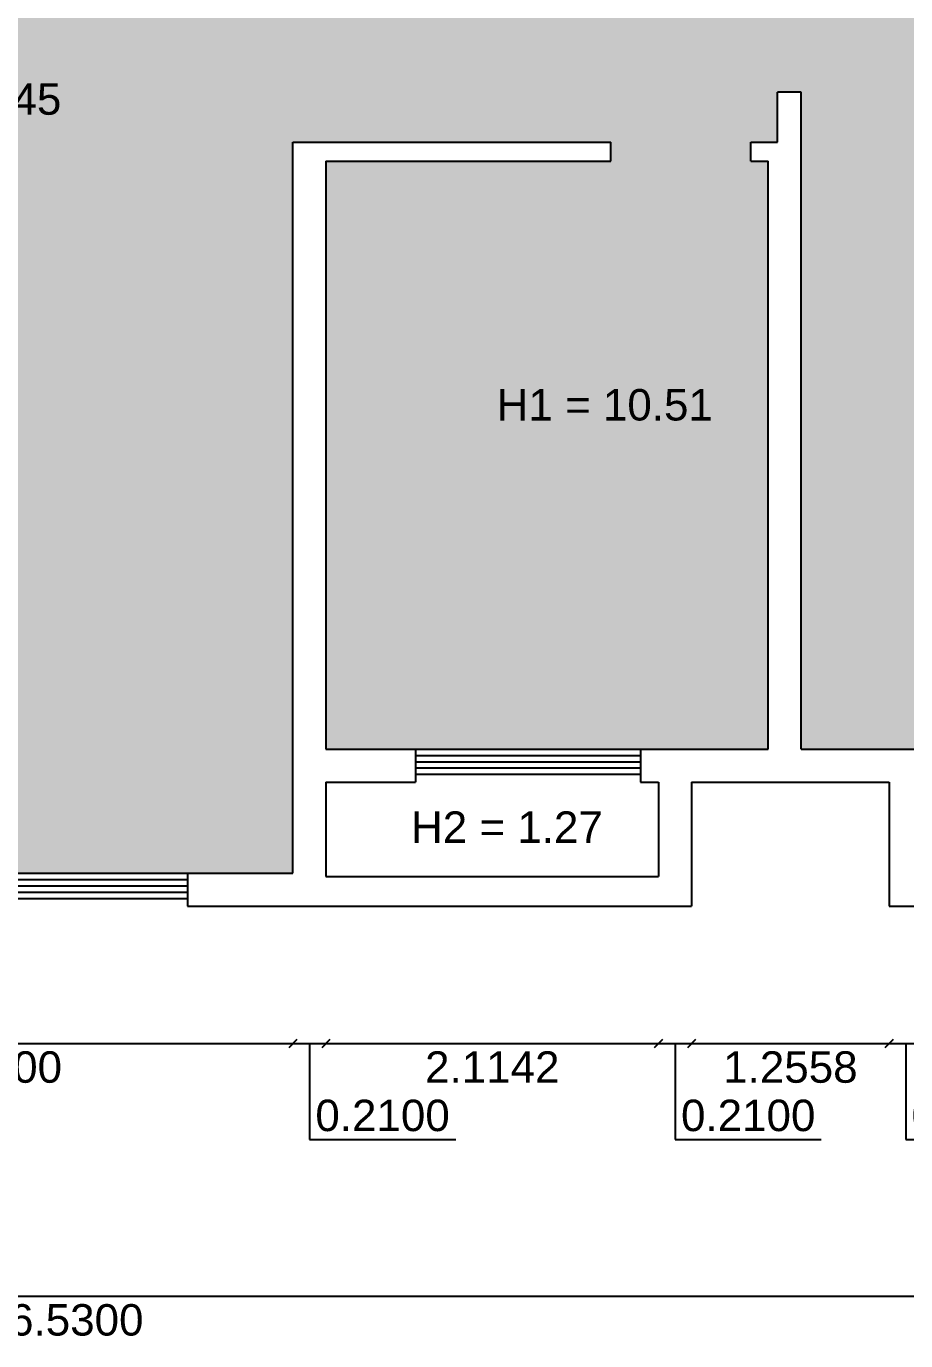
# Model space of a CAD drawing. Header units: inches. Extents: x 2.9 to 27.9, y 12.5 to 28.3.
# Drawn here: x 15.66 to 21.25, y 12.49 to 20.86 of the extents above; entities that cross this region are included whole.
import ezdxf

# ---------------------------------------------------------------- set-up
doc = ezdxf.new("R2010")
doc.units = ezdxf.units.IN
doc.header["$MEASUREMENT"] = 0
doc.styles.get("Standard").update_dxf_attribs({"font": 'Arial.ttf'})
doc.dimstyles.get("Standard").update_dxf_attribs({"dimtxt": 0.2, "dimasz": 0.05, "dimexe": 0.18, "dimexo": 0.0625, "dimgap": 0.05, "dimtad": 2, "dimtoh": 1, "dimdec": 4, "dimzin": 0, "dimdsep": 46, "dimtxsty": 'Standard', "dimblk": 'OBLIQUE', "dimblk1": 'OBLIQUE', "dimblk2": 'OBLIQUE', "dimcen": 0, "dimse1": 1, "dimse2": 1, "dimadec": 0, "dimazin": 0, "dimtfac": 1, "dimtdec": 4, "dimtofl": 0, "dimtmove": 1, "dimatfit": 3, "dimldrblk": 'OBLIQUE', "dimfxl": 1, "dimtolj": 1, "dimtzin": 0, "dimarcsym": 0})

# ---------------------------------------------------------------- blocks, each defined once
blk = doc.blocks.new('_Oblique')
at = {"color": 0, "linetype": 'ByBlock', "lineweight": -2}
blk.add_line((-0.5, -0.5), (0.5, 0.5), dxfattribs=at)
blk = doc.blocks.new('*D104')
at = {"color": 0, "lineweight": -2, "transparency": 16777216}
blk.add_line((25.3142, 20.0278), (25.3142, 21.418), dxfattribs=at).dxf.unprotected_set("ltscale", 0)
at = {"layer": 'Defpoints', "color": 0}
for p in [(20.4353, 21.418), (25.3142, 21.418), (23.9553, 20.0278)]:
    blk.add_point(p, dxfattribs=at).dxf.unprotected_set("ltscale", 0)
at = {"color": 0, "lineweight": -2, "transparency": 16777216, "xscale": 0.05, "yscale": 0.05, "zscale": 0.05}
for p, rotation in [((25.3142, 21.418), 90), ((25.3142, 20.0278), 270)]:
    blk.add_blockref('_Oblique', p, dxfattribs=dict(at, rotation=rotation)).dxf.unprotected_set("ltscale", 0)
at = {"color": 0, "transparency": 16777216, "insert": (25.4655, 20.7229), "char_height": 0.2, "attachment_point": 5, "rotation": 90}
blk.add_mtext('\\A1;1.3901', dxfattribs=at).dxf.unprotected_set("ltscale", 0)
blk = doc.blocks.new('*D142')
at = {"color": 0, "lineweight": -2, "transparency": 16777216}
blk.add_line((13.5653, 14.3855), (17.3553, 14.3855), dxfattribs=at).dxf.unprotected_set("ltscale", 0)
at = {"layer": 'Defpoints', "color": 0}
for p in [(13.5653, 15.468), (17.3553, 15.468), (17.3553, 14.3855)]:
    blk.add_point(p, dxfattribs=at).dxf.unprotected_set("ltscale", 0)
at = {"color": 0, "lineweight": -2, "transparency": 16777216, "xscale": 0.05, "yscale": 0.05, "zscale": 0.05, "rotation": 180}
blk.add_blockref('_Oblique', (13.5653, 14.3855), dxfattribs=at).dxf.unprotected_set("ltscale", 0)
at = {"color": 0, "lineweight": -2, "transparency": 16777216, "xscale": 0.05, "yscale": 0.05, "zscale": 0.05}
blk.add_blockref('_Oblique', (17.3553, 14.3855), dxfattribs=at).dxf.unprotected_set("ltscale", 0)
at = {"color": 0, "transparency": 16777216, "insert": (15.4603, 14.2341), "char_height": 0.2, "attachment_point": 5}
blk.add_mtext('\\A1;3.7900', dxfattribs=at).dxf.unprotected_set("ltscale", 0)
blk = doc.blocks.new('*D143')
at = {"color": 0, "lineweight": -2, "transparency": 16777216}
for p, q in [((17.3553, 14.3855), (17.5653, 14.3855)), ((17.4603, 14.3855), (17.4603, 13.775)), ((17.4603, 13.775), (18.3898, 13.775))]:
    blk.add_line(p, q, dxfattribs=at).dxf.unprotected_set("ltscale", 0)
at = {"layer": 'Defpoints', "color": 0}
for p in [(17.3553, 15.468), (17.5653, 15.4478), (17.5653, 14.3855)]:
    blk.add_point(p, dxfattribs=at).dxf.unprotected_set("ltscale", 0)
at = {"color": 0, "lineweight": -2, "transparency": 16777216, "xscale": 0.05, "yscale": 0.05, "zscale": 0.05, "rotation": 180}
blk.add_blockref('_Oblique', (17.3553, 14.3855), dxfattribs=at).dxf.unprotected_set("ltscale", 0)
at = {"color": 0, "lineweight": -2, "transparency": 16777216, "xscale": 0.05, "yscale": 0.05, "zscale": 0.05}
blk.add_blockref('_Oblique', (17.5653, 14.3855), dxfattribs=at).dxf.unprotected_set("ltscale", 0)
at = {"color": 0, "transparency": 16777216, "insert": (17.925, 13.9264), "char_height": 0.2, "attachment_point": 5}
blk.add_mtext('\\A1;0.2100', dxfattribs=at).dxf.unprotected_set("ltscale", 0)
blk = doc.blocks.new('*D144')
at = {"color": 0, "lineweight": -2, "transparency": 16777216}
blk.add_line((17.5653, 14.3855), (19.6796, 14.3855), dxfattribs=at).dxf.unprotected_set("ltscale", 0)
at = {"layer": 'Defpoints', "color": 0}
for p in [(17.5653, 15.4478), (19.6796, 15.4478), (19.6796, 14.3855)]:
    blk.add_point(p, dxfattribs=at).dxf.unprotected_set("ltscale", 0)
at = {"color": 0, "lineweight": -2, "transparency": 16777216, "xscale": 0.05, "yscale": 0.05, "zscale": 0.05, "rotation": 180}
blk.add_blockref('_Oblique', (17.5653, 14.3855), dxfattribs=at).dxf.unprotected_set("ltscale", 0)
at = {"color": 0, "lineweight": -2, "transparency": 16777216, "xscale": 0.05, "yscale": 0.05, "zscale": 0.05}
blk.add_blockref('_Oblique', (19.6796, 14.3855), dxfattribs=at).dxf.unprotected_set("ltscale", 0)
at = {"color": 0, "transparency": 16777216, "insert": (18.6224, 14.2355), "char_height": 0.2, "attachment_point": 5}
blk.add_mtext('\\A1;2.1142', dxfattribs=at).dxf.unprotected_set("ltscale", 0)
blk = doc.blocks.new('*D145')
at = {"color": 0, "lineweight": -2, "transparency": 16777216}
for p, q in [((19.6796, 14.3855), (19.8896, 14.3855)), ((19.7846, 14.3855), (19.7846, 13.775)), ((19.7846, 13.775), (20.714, 13.775))]:
    blk.add_line(p, q, dxfattribs=at).dxf.unprotected_set("ltscale", 0)
at = {"layer": 'Defpoints', "color": 0}
for p in [(19.6796, 15.4478), (19.8896, 15.258), (19.8896, 14.3855)]:
    blk.add_point(p, dxfattribs=at).dxf.unprotected_set("ltscale", 0)
at = {"color": 0, "lineweight": -2, "transparency": 16777216, "xscale": 0.05, "yscale": 0.05, "zscale": 0.05, "rotation": 180}
blk.add_blockref('_Oblique', (19.6796, 14.3855), dxfattribs=at).dxf.unprotected_set("ltscale", 0)
at = {"color": 0, "lineweight": -2, "transparency": 16777216, "xscale": 0.05, "yscale": 0.05, "zscale": 0.05}
blk.add_blockref('_Oblique', (19.8896, 14.3855), dxfattribs=at).dxf.unprotected_set("ltscale", 0)
at = {"color": 0, "transparency": 16777216, "insert": (20.2493, 13.9264), "char_height": 0.2, "attachment_point": 5}
blk.add_mtext('\\A1;0.2100', dxfattribs=at).dxf.unprotected_set("ltscale", 0)
blk = doc.blocks.new('*D146')
at = {"color": 0, "lineweight": -2, "transparency": 16777216}
blk.add_line((19.8896, 14.3855), (21.1453, 14.3855), dxfattribs=at).dxf.unprotected_set("ltscale", 0)
at = {"layer": 'Defpoints', "color": 0}
for p in [(19.8896, 15.258), (21.1453, 15.2578), (21.1453, 14.3855)]:
    blk.add_point(p, dxfattribs=at).dxf.unprotected_set("ltscale", 0)
at = {"color": 0, "lineweight": -2, "transparency": 16777216, "xscale": 0.05, "yscale": 0.05, "zscale": 0.05, "rotation": 180}
blk.add_blockref('_Oblique', (19.8896, 14.3855), dxfattribs=at).dxf.unprotected_set("ltscale", 0)
at = {"color": 0, "lineweight": -2, "transparency": 16777216, "xscale": 0.05, "yscale": 0.05, "zscale": 0.05}
blk.add_blockref('_Oblique', (21.1453, 14.3855), dxfattribs=at).dxf.unprotected_set("ltscale", 0)
at = {"color": 0, "transparency": 16777216, "insert": (20.5174, 14.2341), "char_height": 0.2, "attachment_point": 5}
blk.add_mtext('\\A1;1.2558', dxfattribs=at).dxf.unprotected_set("ltscale", 0)
blk = doc.blocks.new('*D147')
at = {"color": 0, "lineweight": -2, "transparency": 16777216}
for p, q in [((21.1453, 14.3855), (21.3553, 14.3855)), ((21.2503, 14.3855), (21.2503, 13.775)), ((21.2503, 13.775), (22.1798, 13.775))]:
    blk.add_line(p, q, dxfattribs=at).dxf.unprotected_set("ltscale", 0)
at = {"layer": 'Defpoints', "color": 0}
for p in [(21.3553, 15.4678), (21.1453, 15.2578), (21.3553, 14.3855)]:
    blk.add_point(p, dxfattribs=at).dxf.unprotected_set("ltscale", 0)
at = {"color": 0, "lineweight": -2, "transparency": 16777216, "xscale": 0.05, "yscale": 0.05, "zscale": 0.05, "rotation": 180}
blk.add_blockref('_Oblique', (21.1453, 14.3855), dxfattribs=at).dxf.unprotected_set("ltscale", 0)
at = {"color": 0, "lineweight": -2, "transparency": 16777216, "xscale": 0.05, "yscale": 0.05, "zscale": 0.05}
blk.add_blockref('_Oblique', (21.3553, 14.3855), dxfattribs=at).dxf.unprotected_set("ltscale", 0)
at = {"color": 0, "transparency": 16777216, "insert": (21.715, 13.9264), "char_height": 0.2, "attachment_point": 5}
blk.add_mtext('\\A1;0.2100', dxfattribs=at).dxf.unprotected_set("ltscale", 0)
blk = doc.blocks.new('*D111')
at = {"color": 0, "lineweight": -2, "transparency": 16777216}
blk.add_line((7.6353, 12.7771), (24.1653, 12.7771), dxfattribs=at).dxf.unprotected_set("ltscale", 0)
at = {"layer": 'Defpoints', "color": 0}
for p in [(7.6353, 15.258), (24.1653, 15.2578), (24.1653, 12.7771)]:
    blk.add_point(p, dxfattribs=at).dxf.unprotected_set("ltscale", 0)
at = {"color": 0, "lineweight": -2, "transparency": 16777216, "xscale": 0.05, "yscale": 0.05, "zscale": 0.05, "rotation": 180}
blk.add_blockref('_Oblique', (7.6353, 12.7771), dxfattribs=at).dxf.unprotected_set("ltscale", 0)
at = {"color": 0, "lineweight": -2, "transparency": 16777216, "xscale": 0.05, "yscale": 0.05, "zscale": 0.05}
blk.add_blockref('_Oblique', (24.1653, 12.7771), dxfattribs=at).dxf.unprotected_set("ltscale", 0)
at = {"color": 0, "transparency": 16777216, "insert": (15.9003, 12.6257), "char_height": 0.2, "attachment_point": 5}
blk.add_mtext('\\A1;16.5300', dxfattribs=at).dxf.unprotected_set("ltscale", 0)
blk = doc.blocks.new('*D116')
at = {"color": 0, "lineweight": -2, "transparency": 16777216}
blk.add_line((25.3142, 20.0278), (25.3142, 21.418), dxfattribs=at).dxf.unprotected_set("ltscale", 0)
at = {"layer": 'Defpoints', "color": 0}
for p in [(20.4353, 21.418), (25.3142, 21.418), (23.9553, 20.0278)]:
    blk.add_point(p, dxfattribs=at).dxf.unprotected_set("ltscale", 0)
at = {"color": 0, "lineweight": -2, "transparency": 16777216, "xscale": 0.05, "yscale": 0.05, "zscale": 0.05}
for p, rotation in [((25.3142, 21.418), 90), ((25.3142, 20.0278), 270)]:
    blk.add_blockref('_Oblique', p, dxfattribs=dict(at, rotation=rotation)).dxf.unprotected_set("ltscale", 0)
at = {"color": 0, "transparency": 16777216, "insert": (25.4655, 20.7229), "char_height": 0.2, "attachment_point": 5, "rotation": 90}
blk.add_mtext('\\A1;1.3901', dxfattribs=at).dxf.unprotected_set("ltscale", 0)
blk = doc.blocks.new('*D179')
at = {"color": 0, "lineweight": -2, "transparency": 16777216}
blk.add_line((13.5653, 14.3855), (17.3553, 14.3855), dxfattribs=at).dxf.unprotected_set("ltscale", 0)
at = {"layer": 'Defpoints', "color": 0}
for p in [(13.5653, 15.468), (17.3553, 15.468), (17.3553, 14.3855)]:
    blk.add_point(p, dxfattribs=at).dxf.unprotected_set("ltscale", 0)
at = {"color": 0, "lineweight": -2, "transparency": 16777216, "xscale": 0.05, "yscale": 0.05, "zscale": 0.05, "rotation": 180}
blk.add_blockref('_Oblique', (13.5653, 14.3855), dxfattribs=at).dxf.unprotected_set("ltscale", 0)
at = {"color": 0, "lineweight": -2, "transparency": 16777216, "xscale": 0.05, "yscale": 0.05, "zscale": 0.05}
blk.add_blockref('_Oblique', (17.3553, 14.3855), dxfattribs=at).dxf.unprotected_set("ltscale", 0)
at = {"color": 0, "transparency": 16777216, "insert": (15.4603, 14.2341), "char_height": 0.2, "attachment_point": 5}
blk.add_mtext('\\A1;3.7900', dxfattribs=at).dxf.unprotected_set("ltscale", 0)
blk = doc.blocks.new('*D180')
at = {"color": 0, "lineweight": -2, "transparency": 16777216}
for p, q in [((17.3553, 14.3855), (17.5653, 14.3855)), ((17.4603, 14.3855), (17.4603, 13.775)), ((17.4603, 13.775), (18.3898, 13.775))]:
    blk.add_line(p, q, dxfattribs=at).dxf.unprotected_set("ltscale", 0)
at = {"layer": 'Defpoints', "color": 0}
for p in [(17.3553, 15.468), (17.5653, 15.4478), (17.5653, 14.3855)]:
    blk.add_point(p, dxfattribs=at).dxf.unprotected_set("ltscale", 0)
at = {"color": 0, "lineweight": -2, "transparency": 16777216, "xscale": 0.05, "yscale": 0.05, "zscale": 0.05, "rotation": 180}
blk.add_blockref('_Oblique', (17.3553, 14.3855), dxfattribs=at).dxf.unprotected_set("ltscale", 0)
at = {"color": 0, "lineweight": -2, "transparency": 16777216, "xscale": 0.05, "yscale": 0.05, "zscale": 0.05}
blk.add_blockref('_Oblique', (17.5653, 14.3855), dxfattribs=at).dxf.unprotected_set("ltscale", 0)
at = {"color": 0, "transparency": 16777216, "insert": (17.925, 13.9264), "char_height": 0.2, "attachment_point": 5}
blk.add_mtext('\\A1;0.2100', dxfattribs=at).dxf.unprotected_set("ltscale", 0)
blk = doc.blocks.new('*D181')
at = {"color": 0, "lineweight": -2, "transparency": 16777216}
blk.add_line((17.5653, 14.3855), (19.6796, 14.3855), dxfattribs=at).dxf.unprotected_set("ltscale", 0)
at = {"layer": 'Defpoints', "color": 0}
for p in [(17.5653, 15.4478), (19.6796, 15.4478), (19.6796, 14.3855)]:
    blk.add_point(p, dxfattribs=at).dxf.unprotected_set("ltscale", 0)
at = {"color": 0, "lineweight": -2, "transparency": 16777216, "xscale": 0.05, "yscale": 0.05, "zscale": 0.05, "rotation": 180}
blk.add_blockref('_Oblique', (17.5653, 14.3855), dxfattribs=at).dxf.unprotected_set("ltscale", 0)
at = {"color": 0, "lineweight": -2, "transparency": 16777216, "xscale": 0.05, "yscale": 0.05, "zscale": 0.05}
blk.add_blockref('_Oblique', (19.6796, 14.3855), dxfattribs=at).dxf.unprotected_set("ltscale", 0)
at = {"color": 0, "transparency": 16777216, "insert": (18.6224, 14.2355), "char_height": 0.2, "attachment_point": 5}
blk.add_mtext('\\A1;2.1142', dxfattribs=at).dxf.unprotected_set("ltscale", 0)
blk = doc.blocks.new('*D182')
at = {"color": 0, "lineweight": -2, "transparency": 16777216}
for p, q in [((19.6796, 14.3855), (19.8896, 14.3855)), ((19.7846, 14.3855), (19.7846, 13.775)), ((19.7846, 13.775), (20.714, 13.775))]:
    blk.add_line(p, q, dxfattribs=at).dxf.unprotected_set("ltscale", 0)
at = {"layer": 'Defpoints', "color": 0}
for p in [(19.6796, 15.4478), (19.8896, 15.258), (19.8896, 14.3855)]:
    blk.add_point(p, dxfattribs=at).dxf.unprotected_set("ltscale", 0)
at = {"color": 0, "lineweight": -2, "transparency": 16777216, "xscale": 0.05, "yscale": 0.05, "zscale": 0.05, "rotation": 180}
blk.add_blockref('_Oblique', (19.6796, 14.3855), dxfattribs=at).dxf.unprotected_set("ltscale", 0)
at = {"color": 0, "lineweight": -2, "transparency": 16777216, "xscale": 0.05, "yscale": 0.05, "zscale": 0.05}
blk.add_blockref('_Oblique', (19.8896, 14.3855), dxfattribs=at).dxf.unprotected_set("ltscale", 0)
at = {"color": 0, "transparency": 16777216, "insert": (20.2493, 13.9264), "char_height": 0.2, "attachment_point": 5}
blk.add_mtext('\\A1;0.2100', dxfattribs=at).dxf.unprotected_set("ltscale", 0)
blk = doc.blocks.new('*D183')
at = {"color": 0, "lineweight": -2, "transparency": 16777216}
blk.add_line((19.8896, 14.3855), (21.1453, 14.3855), dxfattribs=at).dxf.unprotected_set("ltscale", 0)
at = {"layer": 'Defpoints', "color": 0}
for p in [(19.8896, 15.258), (21.1453, 15.2578), (21.1453, 14.3855)]:
    blk.add_point(p, dxfattribs=at).dxf.unprotected_set("ltscale", 0)
at = {"color": 0, "lineweight": -2, "transparency": 16777216, "xscale": 0.05, "yscale": 0.05, "zscale": 0.05, "rotation": 180}
blk.add_blockref('_Oblique', (19.8896, 14.3855), dxfattribs=at).dxf.unprotected_set("ltscale", 0)
at = {"color": 0, "lineweight": -2, "transparency": 16777216, "xscale": 0.05, "yscale": 0.05, "zscale": 0.05}
blk.add_blockref('_Oblique', (21.1453, 14.3855), dxfattribs=at).dxf.unprotected_set("ltscale", 0)
at = {"color": 0, "transparency": 16777216, "insert": (20.5174, 14.2341), "char_height": 0.2, "attachment_point": 5}
blk.add_mtext('\\A1;1.2558', dxfattribs=at).dxf.unprotected_set("ltscale", 0)
blk = doc.blocks.new('*D184')
at = {"color": 0, "lineweight": -2, "transparency": 16777216}
for p, q in [((21.1453, 14.3855), (21.3553, 14.3855)), ((21.2503, 14.3855), (21.2503, 13.775)), ((21.2503, 13.775), (22.1798, 13.775))]:
    blk.add_line(p, q, dxfattribs=at).dxf.unprotected_set("ltscale", 0)
at = {"layer": 'Defpoints', "color": 0}
for p in [(21.3553, 15.4678), (21.1453, 15.2578), (21.3553, 14.3855)]:
    blk.add_point(p, dxfattribs=at).dxf.unprotected_set("ltscale", 0)
at = {"color": 0, "lineweight": -2, "transparency": 16777216, "xscale": 0.05, "yscale": 0.05, "zscale": 0.05, "rotation": 180}
blk.add_blockref('_Oblique', (21.1453, 14.3855), dxfattribs=at).dxf.unprotected_set("ltscale", 0)
at = {"color": 0, "lineweight": -2, "transparency": 16777216, "xscale": 0.05, "yscale": 0.05, "zscale": 0.05}
blk.add_blockref('_Oblique', (21.3553, 14.3855), dxfattribs=at).dxf.unprotected_set("ltscale", 0)
at = {"color": 0, "transparency": 16777216, "insert": (21.715, 13.9264), "char_height": 0.2, "attachment_point": 5}
blk.add_mtext('\\A1;0.2100', dxfattribs=at).dxf.unprotected_set("ltscale", 0)
blk = doc.blocks.new('*D123')
at = {"color": 0, "lineweight": -2, "transparency": 16777216}
blk.add_line((7.6353, 12.7771), (24.1653, 12.7771), dxfattribs=at).dxf.unprotected_set("ltscale", 0)
at = {"layer": 'Defpoints', "color": 0}
for p in [(7.6353, 15.258), (24.1653, 15.2578), (24.1653, 12.7771)]:
    blk.add_point(p, dxfattribs=at).dxf.unprotected_set("ltscale", 0)
at = {"color": 0, "lineweight": -2, "transparency": 16777216, "xscale": 0.05, "yscale": 0.05, "zscale": 0.05, "rotation": 180}
blk.add_blockref('_Oblique', (7.6353, 12.7771), dxfattribs=at).dxf.unprotected_set("ltscale", 0)
at = {"color": 0, "lineweight": -2, "transparency": 16777216, "xscale": 0.05, "yscale": 0.05, "zscale": 0.05}
blk.add_blockref('_Oblique', (24.1653, 12.7771), dxfattribs=at).dxf.unprotected_set("ltscale", 0)
at = {"color": 0, "transparency": 16777216, "insert": (15.9003, 12.6257), "char_height": 0.2, "attachment_point": 5}
blk.add_mtext('\\A1;16.5300', dxfattribs=at).dxf.unprotected_set("ltscale", 0)

msp = doc.modelspace()

# ---------------------------------------------------------------- hatches: boundary and pattern name
h = msp.add_hatch(color=183)
h.dxf.hatch_style = 1
h.paths.add_polyline_path([(15.55531, 23.89795), (14.98531, 23.89795), (13.51531, 23.89795), (12.85531, 23.89795), (12.85531, 23.69795), (12.85531, 22.23795), (12.85531, 21.41795), (12.73531, 21.41795), (12.73531, 21.91795), (10.87531, 21.91795), (10.87531, 21.41795), (10.54531, 21.41795), (9.67531, 21.41795), (9.51531, 21.41795), (9.51531, 21.30795), (9.30531, 21.30795), (9.30531, 20.33795), (9.51531, 20.33795), (9.51531, 20.11795), (13.56531, 20.11795), (13.56531, 15.46795), (14.08531, 15.46795), (16.68531, 15.46795), (17.35531, 15.46795), (17.35531, 20.11795), (19.37531, 20.11795), (20.26531, 20.11795), (20.43531, 20.11795), (20.43531, 20.43781), (20.43531, 21.32781), (20.43531, 21.41795), (19.60531, 21.41795), (18.80531, 21.41795), (18.45531, 21.41795), (17.56531, 21.41795), (15.55531, 21.41795)])
h.paths.add_polyline_path([(14.61272, 20.23942), (15.93196, 20.23942), (15.93196, 20.54638), (14.61272, 20.54638)], flags=24)
h.dxf.unprotected_set("ltscale", 0)
h = msp.add_hatch(color=183)
h.dxf.hatch_style = 1
h.paths.add_polyline_path([(15.55531, 23.89795), (14.98531, 23.89795), (13.51531, 23.89795), (12.85531, 23.89795), (12.85531, 23.69795), (12.85531, 22.23795), (12.85531, 21.41795), (12.73531, 21.41795), (12.73531, 21.91795), (10.87531, 21.91795), (10.87531, 21.41795), (10.54531, 21.41795), (9.67531, 21.41795), (9.51531, 21.41795), (9.51531, 21.30795), (9.30531, 21.30795), (9.30531, 20.33795), (9.51531, 20.33795), (9.51531, 20.11795), (13.56531, 20.11795), (13.56531, 15.46795), (14.08531, 15.46795), (16.68531, 15.46795), (17.35531, 15.46795), (17.35531, 20.11795), (19.37531, 20.11795), (20.26531, 20.11795), (20.43531, 20.11795), (20.43531, 20.43781), (20.43531, 21.32781), (20.43531, 21.41795), (19.60531, 21.41795), (18.80531, 21.41795), (18.45531, 21.41795), (17.56531, 21.41795), (15.55531, 21.41795)])
h.paths.add_polyline_path([(14.61272, 20.23942), (15.93196, 20.23942), (15.93196, 20.54638), (14.61272, 20.54638)], flags=24)
h.dxf.unprotected_set("ltscale", 0)
h = msp.add_hatch(color=53)
h.dxf.hatch_style = 1
h.paths.add_polyline_path([(21.76531, 20.69781), (21.76531, 21.46781), (21.76531, 22.30781), (20.58531, 22.30781), (20.58531, 21.32781), (20.43531, 21.32781), (20.43531, 20.43781), (20.58531, 20.43781), (20.58531, 16.25781), (21.35531, 16.25781), (21.35531, 15.46781), (23.11531, 15.46781), (23.95531, 15.46781), (23.95531, 16.25781), (23.95531, 19.90781), (21.76531, 19.90781)])
h.paths.add_polyline_path([(21.52485, 18.0401), (22.71721, 18.0401), (22.71721, 18.34297), (21.52485, 18.34297)], flags=24)
h.dxf.unprotected_set("ltscale", 0)
h = msp.add_hatch(color=53)
h.dxf.hatch_style = 1
h.paths.add_polyline_path([(21.76531, 20.69781), (21.76531, 21.46781), (21.76531, 22.30781), (20.58531, 22.30781), (20.58531, 21.32781), (20.43531, 21.32781), (20.43531, 20.43781), (20.58531, 20.43781), (20.58531, 16.25781), (21.35531, 16.25781), (21.35531, 15.46781), (23.11531, 15.46781), (23.95531, 15.46781), (23.95531, 16.25781), (23.95531, 19.90781), (21.76531, 19.90781)])
h.paths.add_polyline_path([(21.52485, 18.0401), (22.71721, 18.0401), (22.71721, 18.34297), (21.52485, 18.34297)], flags=24)
h.dxf.unprotected_set("ltscale", 0)
h = msp.add_hatch(color=53)
h.dxf.hatch_style = 1
h.paths.add_polyline_path([(20.37531, 19.99781), (20.26531, 19.99781), (20.26531, 20.11795), (19.37531, 20.11795), (19.37531, 19.99781), (17.56531, 19.99781), (17.56531, 16.25781), (18.13531, 16.25781), (19.56531, 16.25781), (20.37531, 16.25781)])
h.paths.add_polyline_path([(18.59965, 18.29499), (20.07305, 18.29499), (20.07305, 18.59785), (18.59965, 18.59785)], flags=24)
h.dxf.unprotected_set("ltscale", 0)
h = msp.add_hatch(color=53)
h.dxf.hatch_style = 1
h.paths.add_polyline_path([(20.37531, 19.99781), (20.26531, 19.99781), (20.26531, 20.11795), (19.37531, 20.11795), (19.37531, 19.99781), (17.56531, 19.99781), (17.56531, 16.25781), (18.13531, 16.25781), (19.56531, 16.25781), (20.37531, 16.25781)])
h.paths.add_polyline_path([(18.59965, 18.29499), (20.07305, 18.29499), (20.07305, 18.59785), (18.59965, 18.59785)], flags=24)
h.dxf.unprotected_set("ltscale", 0)

# ---------------------------------------------------------------- linework, layer by layer
at = {"color": 1}
for p, q in [((20.43531, 20.11795), (20.43531, 20.43781)), ((20.58531, 20.43781), (20.43531, 20.43781)), ((20.43531, 20.11795), (20.43531, 20.43781)), ((20.58531, 20.43781), (20.43531, 20.43781)), ((20.58531, 16.25781), (20.58531, 20.43781)), ((20.58531, 16.25781), (20.58531, 20.43781)), ((17.35531, 15.46795), (17.35531, 20.11795)), ((17.35531, 20.11795), (19.37531, 20.11795)), ((17.35531, 15.46795), (17.35531, 20.11795)), ((17.35531, 20.11795), (19.37531, 20.11795)), ((19.37531, 19.99781), (19.37531, 20.11795)), ((19.37531, 19.99781), (19.37531, 20.11795)), ((20.26531, 20.11795), (20.43531, 20.11795)), ((20.26531, 19.99781), (20.26531, 20.11795)), ((20.26531, 20.11795), (20.43531, 20.11795)), ((20.26531, 19.99781), (20.26531, 20.11795)), ((17.56531, 19.99781), (17.56531, 16.25781)), ((17.56531, 19.99781), (19.37531, 19.99781)), ((17.56531, 19.99781), (17.56531, 16.25781)), ((17.56531, 19.99781), (19.37531, 19.99781)), ((20.26531, 19.99781), (20.37531, 19.99781)), ((20.26531, 19.99781), (20.37531, 19.99781)), ((20.37531, 16.25781), (20.37531, 19.99781)), ((20.37531, 16.25781), (20.37531, 19.99781)), ((20.37531, 16.25781), (20.37531, 19.99781)), ((20.37531, 16.25781), (20.37531, 19.99781)), ((17.56531, 16.25781), (18.13531, 16.25781)), ((17.56531, 16.25781), (18.13531, 16.25781)), ((18.13531, 16.25781), (18.13531, 16.04781)), ((18.13531, 16.25781), (18.13531, 16.04781)), ((19.56531, 16.25781), (20.37531, 16.25781)), ((19.56531, 16.25781), (19.56531, 16.04781)), ((19.56531, 16.25781), (20.37531, 16.25781)), ((19.56531, 16.25781), (19.56531, 16.04781)), ((20.58531, 16.25781), (21.35531, 16.25781)), ((20.58531, 16.25781), (21.35531, 16.25781)), ((16.68531, 15.46795), (17.35531, 15.46795)), ((16.68531, 15.46795), (17.35531, 15.46795)), ((16.68531, 15.25795), (19.88955, 15.25795)), ((16.68531, 15.25795), (19.88955, 15.25795)), ((21.14531, 15.25795), (21.35531, 15.25795)), ((21.14531, 15.25795), (21.35531, 15.25795))]:
    msp.add_line(p, q, dxfattribs=at).dxf.unprotected_set("ltscale", 0)
at = {"color": 4}
for p, q in [((18.13531, 16.25781), (19.56531, 16.25781)), ((18.13531, 16.25781), (19.56531, 16.25781)), ((18.13531, 16.21781), (19.56531, 16.21781)), ((18.13531, 16.21781), (19.56531, 16.21781)), ((18.13531, 16.17781), (19.56531, 16.17781)), ((18.13531, 16.17781), (19.56531, 16.17781)), ((18.13531, 16.13781), (19.56531, 16.13781)), ((18.13531, 16.13781), (19.56531, 16.13781)), ((18.13531, 16.09781), (19.56531, 16.09781)), ((18.13531, 16.09781), (19.56531, 16.09781)), ((14.08531, 15.46795), (16.68531, 15.46795)), ((14.08531, 15.46795), (16.68531, 15.46795)), ((14.08531, 15.42795), (16.68531, 15.42795)), ((14.08531, 15.42795), (16.68531, 15.42795)), ((14.08531, 15.38795), (16.68531, 15.38795)), ((14.08531, 15.38795), (16.68531, 15.38795)), ((14.08531, 15.34795), (16.68531, 15.34795)), ((14.08531, 15.34795), (16.68531, 15.34795)), ((14.08531, 15.30795), (16.68531, 15.30795)), ((14.08531, 15.30795), (16.68531, 15.30795))]:
    msp.add_line(p, q, dxfattribs=at).dxf.unprotected_set("ltscale", 0)
msp.add_line((20.58531, 16.25781), (20.98531, 16.25781))
msp.add_line((20.58531, 16.25781), (20.98531, 16.25781))
at = {"color": 2}
for p, q in [((17.56531, 16.04781), (18.13531, 16.04781)), ((17.56531, 16.04781), (17.56531, 15.44781)), ((17.56531, 16.04781), (18.13531, 16.04781)), ((17.56531, 16.04781), (17.56531, 15.44781)), ((19.56531, 16.04781), (19.67955, 16.04781)), ((19.56531, 16.04781), (19.67955, 16.04781)), ((19.67955, 16.04781), (19.67955, 15.44781)), ((19.67955, 16.04781), (19.67955, 15.44781)), ((19.88955, 16.04781), (21.14531, 16.04781)), ((19.88955, 16.04781), (19.88955, 15.25795)), ((19.88955, 16.04781), (21.14531, 16.04781)), ((19.88955, 16.04781), (19.88955, 15.25795)), ((21.14531, 16.04781), (21.14531, 15.25781)), ((21.14531, 16.04781), (21.14531, 15.25781)), ((17.56531, 15.44781), (19.67955, 15.44781)), ((17.56531, 15.44781), (19.67955, 15.44781))]:
    msp.add_line(p, q, dxfattribs=at).dxf.unprotected_set("ltscale", 0)
msp.add_line((16.68531, 15.46795), (16.68531, 15.25795)).dxf.unprotected_set("ltscale", 0)
msp.add_line((16.68531, 15.46795), (16.68531, 15.25795)).dxf.unprotected_set("ltscale", 0)

# ---------------------------------------------------------------- texts
for s, p in [('C = 39.45', (14.66388, 20.29331)), ('C = 39.45', (14.66388, 20.29331)), ('H1 = 10.51', (18.65013, 18.34819)), ('H1 = 10.51', (18.65013, 18.34819)), ('H2 = 1.27', (18.10586, 15.66161)), ('H2 = 1.27', (18.10586, 15.66161))]:
    e = msp.add_text(s, height=0.2)
    e.set_placement(p)
    e.dxf.unprotected_set("ltscale", 0)

# ---------------------------------------------------------------- dimensions: what is measured, and where the dimension line sits
for picture in ['*D104', '*D116']:
    dim = msp.add_linear_dim(base=(25.31416, 21.41795), p1=(23.95531, 20.02781), p2=(20.43531, 21.41795), angle=270, dimstyle='Standard')
    dim.commit()
    dim.dimension.update_dxf_attribs({"geometry": picture, "text_midpoint": (25.46552, 20.72288)})
    dim.dimension.dxf.unprotected_set("ltscale", 0)
for base, p1, p2, picture, middle in [((17.35531, 14.38548), (13.56531, 15.46795), (17.35531, 15.46795), '*D142', (15.46031, 14.23411)), ((17.35531, 14.38548), (13.56531, 15.46795), (17.35531, 15.46795), '*D179', (15.46031, 14.23411)), ((17.56531, 14.38548), (17.35531, 15.46795), (17.56531, 15.44781), '*D143', (17.51031, 13.92638)), ((17.56531, 14.38548), (17.35531, 15.46795), (17.56531, 15.44781), '*D180', (17.51031, 13.92638)), ((19.67955, 14.38548), (17.56531, 15.44781), (19.67955, 15.44781), '*D144', (18.62243, 14.23548)), ((19.67955, 14.38548), (17.56531, 15.44781), (19.67955, 15.44781), '*D181', (18.62243, 14.23548)), ((19.88955, 14.38548), (19.67955, 15.44781), (19.88955, 15.25795), '*D145', (19.83455, 13.92638)), ((19.88955, 14.38548), (19.67955, 15.44781), (19.88955, 15.25795), '*D182', (19.83455, 13.92638)), ((21.35531, 14.38548), (21.14531, 15.25781), (21.35531, 15.46781), '*D147', (21.30031, 13.92638)), ((21.35531, 14.38548), (21.14531, 15.25781), (21.35531, 15.46781), '*D184', (21.30031, 13.92638)), ((24.16531, 12.7771), (7.63531, 15.25795), (24.16531, 15.25781), '*D111', (15.90031, 12.62574)), ((24.16531, 12.7771), (7.63531, 15.25795), (24.16531, 15.25781), '*D123', (15.90031, 12.62574)), ((21.14531, 14.38548), (19.88955, 15.25795), (21.14531, 15.25781), '*D146', (20.51743, 14.23411)), ((21.14531, 14.38548), (19.88955, 15.25795), (21.14531, 15.25781), '*D183', (20.51743, 14.23411))]:
    dim = msp.add_linear_dim(base=base, p1=p1, p2=p2, dimstyle='Standard')
    dim.commit()
    dim.dimension.update_dxf_attribs({"geometry": picture, "text_midpoint": middle})
    dim.dimension.dxf.unprotected_set("ltscale", 0)

doc.saveas('drawing.dxf')
